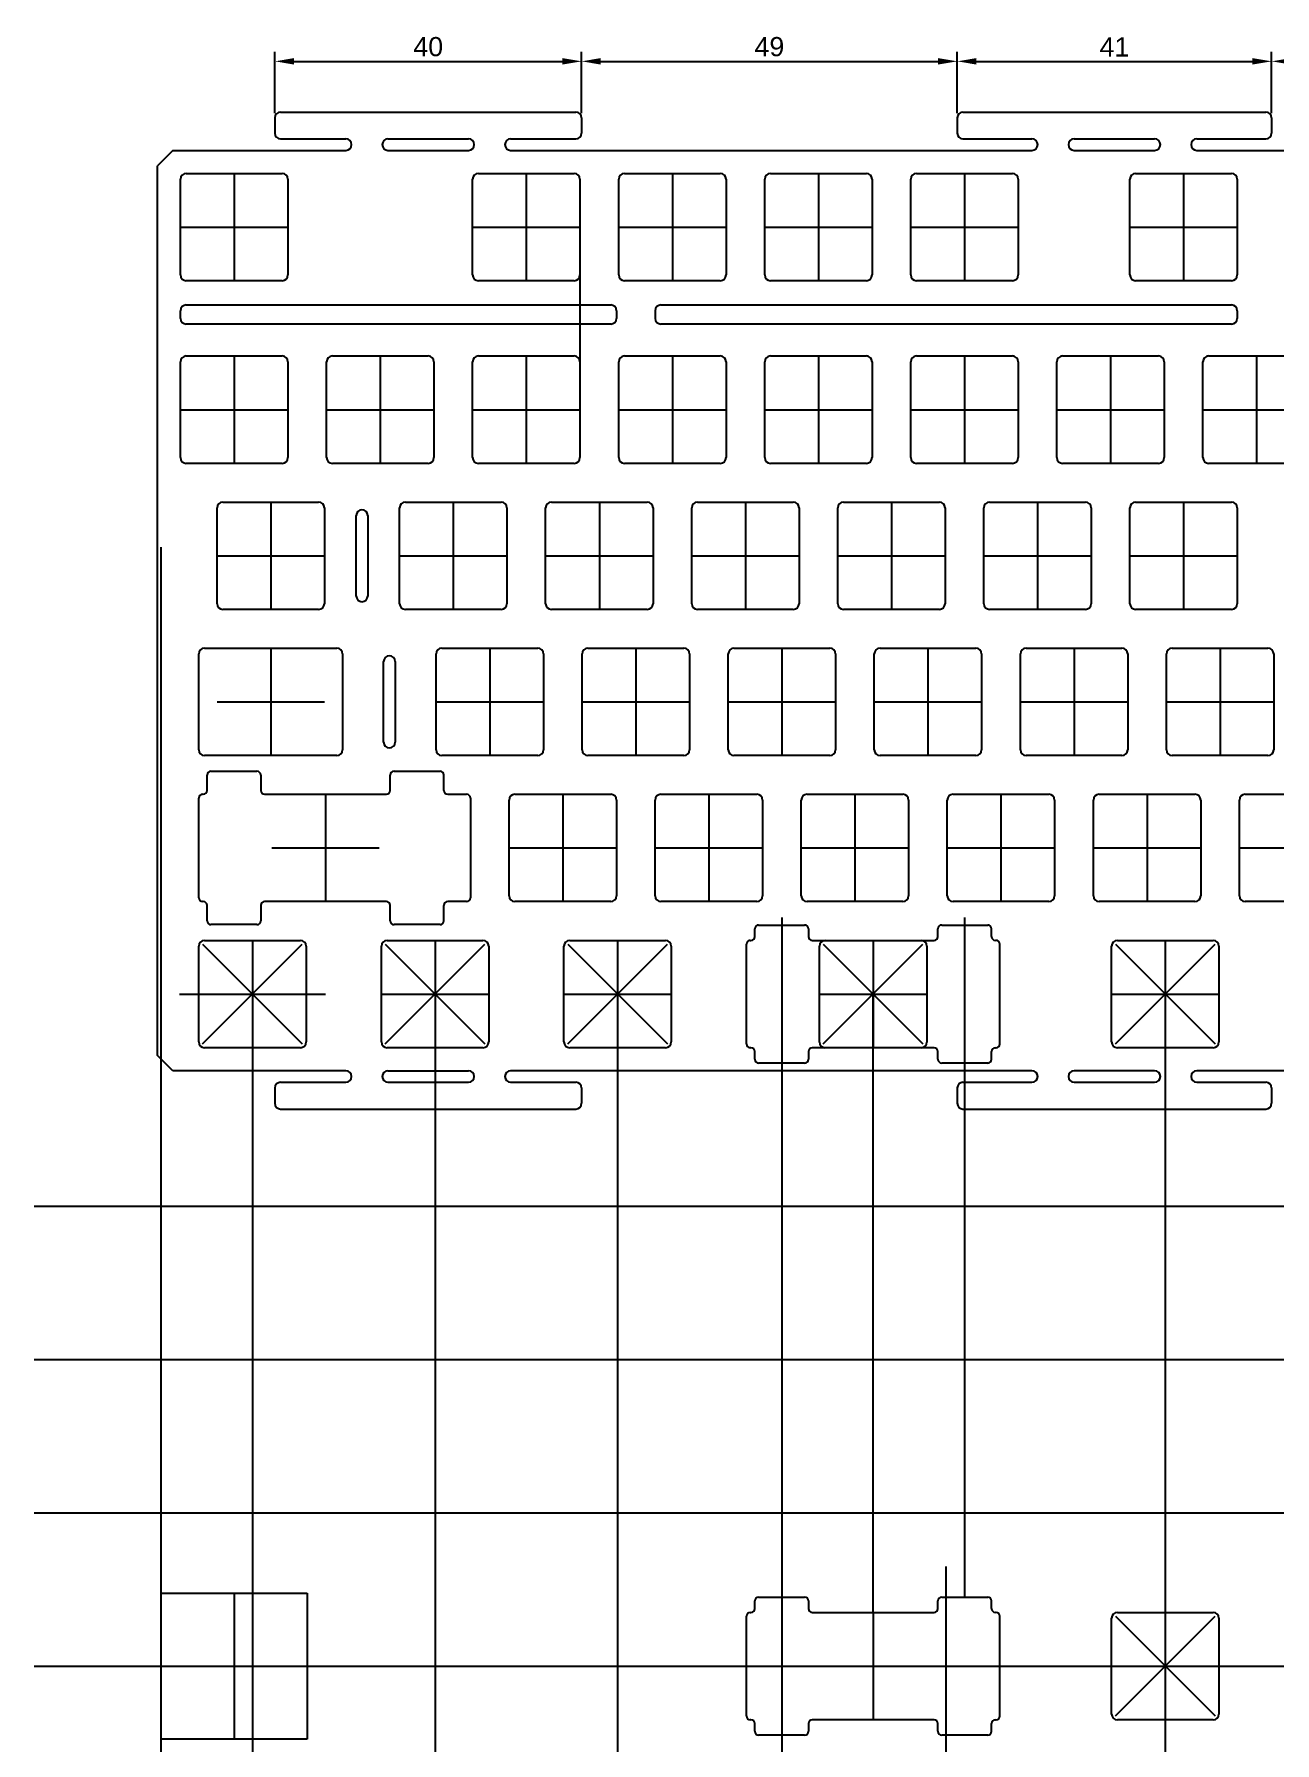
# Model space of a CAD drawing. Header units: millimetres. Extents: x 474 to 1639, y -476 to 312.
# Drawn here: x 473.9 to 635.7, y -197.7 to 25.2 of the extents above; entities that cross this region are included whole.
import ezdxf

# ---------------------------------------------------------------- set-up
doc = ezdxf.new("R2010")
doc.units = ezdxf.units.MM
doc.styles.get("Standard").update_dxf_attribs({"font": 'arial.ttf'})
doc.dimstyles.new('ISO-25', dxfattribs={"dimtxt": 2.5, "dimasz": 2.5, "dimexe": 1.25, "dimexo": 0.625, "dimtad": 1, "dimtxsty": 'Standard', "dimcen": 2.5, "dimadec": 0, "dimazin": 0, "dimtfac": 1, "dimtmove": 0, "dimatfit": 3, "dimfxl": 1, "dimarcsym": 0})

# ---------------------------------------------------------------- blocks, each defined once
blk = doc.blocks.new('*D42')
at = {"color": 0, "lineweight": -2, "transparency": 16777216}
for p, q in [((505.31, 14.87), (505.31, 22.86)), ((545.31, 14.87), (545.31, 22.86)), ((507.81, 21.61), (542.81, 21.61))]:
    blk.add_line(p, q, dxfattribs=at)
at = {"color": 0, "transparency": 16777216}
for points in [[(507.81, 22.03), (507.81, 21.19), (505.31, 21.61)], [(542.81, 22.03), (542.81, 21.19), (545.31, 21.61)]]:
    blk.add_solid(points, dxfattribs=at)
at = {"layer": 'Defpoints', "color": 0, "transparency": 16777216}
for p in [(545.31, 21.61), (505.31, 14.25), (545.31, 14.25)]:
    blk.add_point(p, dxfattribs=at)
at = {"color": 0, "transparency": 16777216, "insert": (525.31, 23.51), "char_height": 2.5, "attachment_point": 5}
blk.add_mtext('40', dxfattribs=at)
blk = doc.blocks.new('*D43')
at = {"color": 0, "lineweight": -2, "transparency": 16777216}
for p, q in [((545.31, 14.88), (545.31, 22.86)), ((594.31, 14.88), (594.31, 22.86)), ((547.81, 21.61), (591.81, 21.61))]:
    blk.add_line(p, q, dxfattribs=at)
at = {"color": 0, "transparency": 16777216}
for points in [[(547.81, 22.03), (547.81, 21.19), (545.31, 21.61)], [(591.81, 22.03), (591.81, 21.19), (594.31, 21.61)]]:
    blk.add_solid(points, dxfattribs=at)
at = {"layer": 'Defpoints', "color": 0, "transparency": 16777216}
for p in [(594.31, 21.61), (545.31, 14.25), (594.31, 14.25)]:
    blk.add_point(p, dxfattribs=at)
at = {"color": 0, "transparency": 16777216, "insert": (569.81, 23.51), "char_height": 2.5, "attachment_point": 5}
blk.add_mtext('49', dxfattribs=at)
blk = doc.blocks.new('*D44')
at = {"color": 0, "lineweight": -2, "transparency": 16777216}
for p, q in [((594.31, 14.87), (594.31, 22.86)), ((635.31, 14.87), (635.31, 22.86)), ((596.81, 21.61), (632.81, 21.61))]:
    blk.add_line(p, q, dxfattribs=at)
at = {"color": 0, "transparency": 16777216}
for points in [[(596.81, 22.03), (596.81, 21.19), (594.31, 21.61)], [(632.81, 22.03), (632.81, 21.19), (635.31, 21.61)]]:
    blk.add_solid(points, dxfattribs=at)
at = {"layer": 'Defpoints', "color": 0, "transparency": 16777216}
for p in [(635.31, 21.61), (594.31, 14.25), (635.31, 14.25)]:
    blk.add_point(p, dxfattribs=at)
at = {"color": 0, "transparency": 16777216, "insert": (614.81, 23.49), "char_height": 2.5, "attachment_point": 5}
blk.add_mtext('41', dxfattribs=at)
blk = doc.blocks.new('*D45')
at = {"color": 0, "lineweight": -2, "transparency": 16777216}
for p, q in [((635.31, 14.87), (635.31, 22.86)), ((693.31, 14.87), (693.31, 22.86)), ((637.81, 21.61), (690.81, 21.61))]:
    blk.add_line(p, q, dxfattribs=at)
at = {"color": 0, "transparency": 16777216}
for points in [[(637.81, 22.03), (637.81, 21.19), (635.31, 21.61)], [(690.81, 22.03), (690.81, 21.19), (693.31, 21.61)]]:
    blk.add_solid(points, dxfattribs=at)
at = {"layer": 'Defpoints', "color": 0, "transparency": 16777216}
for p in [(693.31, 21.61), (635.31, 14.25), (693.31, 14.25)]:
    blk.add_point(p, dxfattribs=at)
at = {"color": 0, "transparency": 16777216, "insert": (664.31, 23.51), "char_height": 2.5, "attachment_point": 5}
blk.add_mtext('58', dxfattribs=at)

msp = doc.modelspace()

# ---------------------------------------------------------------- linework, layer by layer
for p, q in [((505.30625, 14.25), (505.30625, 12.25)), ((506.05625, 15), (544.55625, 15)), ((545.30625, 14.25), (545.30625, 12.25)), ((594.30625, 14.25), (594.30625, 12.25)), ((595.05625, 15), (634.55625, 15)), ((635.30625, 14.25), (635.30625, 12.25)), ((506.05625, 11.5), (514.55625, 11.5)), ((520.05625, 11.5), (530.55625, 11.5)), ((536.05625, 11.5), (544.55625, 11.5)), ((595.05625, 11.5), (604.05625, 11.5)), ((609.55625, 11.5), (620.05625, 11.5)), ((609.55625, 11.5), (620.05625, 11.5)), ((625.55625, 11.5), (634.55625, 11.5)), ((492, 10), (490, 8)), ((492, 10), (514.55625, 10)), ((520.05625, 10), (530.55625, 10)), ((536.05625, 10), (604.05625, 10)), ((609.55625, 10), (620.05625, 10)), ((609.55625, 10), (620.05625, 10)), ((625.55625, 10), (703.05625, 10)), ((490, -108.0125), (490, 8)), ((492, -110.0125), (490, -108.0125)), ((574.40575, -109.0125), (568.40575, -109.0125)), ((598.28175, -109.0125), (592.28175, -109.0125)), ((514.55625, -110.0125), (492, -110.0125)), ((520.05625, -110.0125), (530.55625, -110.0125)), ((604.05625, -110.0125), (536.05625, -110.0125)), ((620.05625, -110.0125), (609.55625, -110.0125)), ((703.05625, -110.0125), (625.55625, -110.0125)), ((505.30625, -112.2625), (505.30625, -114.2625)), ((506.05625, -111.5125), (514.55625, -111.5125)), ((520.05625, -111.5125), (530.55625, -111.5125)), ((536.05625, -111.5125), (544.55625, -111.5125)), ((545.30625, -112.2625), (545.30625, -114.2625)), ((594.30625, -112.2625), (594.30625, -114.2625)), ((595.05625, -111.5125), (604.05625, -111.5125)), ((609.55625, -111.5125), (620.05625, -111.5125)), ((609.55625, -111.5125), (620.05625, -111.5125)), ((625.55625, -111.5125), (634.55625, -111.5125)), ((635.30625, -112.2625), (635.30625, -114.2625)), ((506.05625, -115.0125), (544.55625, -115.0125)), ((595.05625, -115.0125), (634.55625, -115.0125))]:
    msp.add_line(p, q)
at = {"color": 4}
for p, q in [((493.75, 7), (506.25, 7)), ((531.85, 7), (544.35, 7)), ((550.9, 7), (563.4, 7)), ((569.95, 7), (582.45, 7)), ((589, 7), (601.5, 7)), ((617.575, 7), (630.075, 7)), ((493, -6.25), (493, 6.25)), ((507, 6.25), (507, -6.25)), ((531.1, -6.25), (531.1, 6.25)), ((545.1, 6.25), (545.1, -6.25)), ((550.15, -6.25), (550.15, 6.25)), ((564.15, 6.25), (564.15, -6.25)), ((569.2, -6.25), (569.2, 6.25)), ((583.2, 6.25), (583.2, -6.25)), ((588.25, -6.25), (588.25, 6.25)), ((602.25, 6.25), (602.25, -6.25)), ((616.825, -6.25), (616.825, 6.25)), ((630.825, 6.25), (630.825, -6.25)), ((545.1, -6.25), (545.1, -17.5625)), ((506.25, -7), (493.75, -7)), ((544.35, -7), (531.85, -7)), ((563.4, -7), (550.9, -7)), ((582.45, -7), (569.95, -7)), ((601.5, -7), (589, -7)), ((630.075, -7), (617.575, -7)), ((493, -11.90625), (493, -10.90625)), ((493.75, -10.15625), (515.67625, -10.15625)), ((515.67625, -10.15625), (549.1125, -10.15625)), ((549.8625, -10.90625), (549.8625, -11.90625)), ((554.9125, -10.90625), (554.9125, -11.90625)), ((555.6625, -10.15625), (596.63875, -10.15625)), ((596.63875, -10.15625), (630.075, -10.15625)), ((630.825, -10.90625), (630.825, -11.90625)), ((549.1125, -12.65625), (493.75, -12.65625)), ((630.075, -12.65625), (555.6625, -12.65625)), ((493, -30.0625), (493, -17.5625)), ((493.75, -16.8125), (506.25, -16.8125)), ((507, -17.5625), (507, -30.0625)), ((512.05, -30.0625), (512.05, -17.5625)), ((512.8, -16.8125), (525.3, -16.8125)), ((526.05, -17.5625), (526.05, -30.0625)), ((531.1, -30.0625), (531.1, -17.5625)), ((531.85, -16.8125), (544.35, -16.8125)), ((545.1, -17.5625), (545.1, -30.0625)), ((550.15, -30.0625), (550.15, -17.5625)), ((550.9, -16.8125), (563.4, -16.8125)), ((564.15, -17.5625), (564.15, -30.0625)), ((569.2, -30.0625), (569.2, -17.5625)), ((569.95, -16.8125), (582.45, -16.8125)), ((583.2, -17.5625), (583.2, -30.0625)), ((588.25, -30.0625), (588.25, -17.5625)), ((589, -16.8125), (601.5, -16.8125)), ((602.25, -17.5625), (602.25, -30.0625)), ((607.3, -30.0625), (607.3, -17.5625)), ((608.05, -16.8125), (620.55, -16.8125)), ((621.3, -17.5625), (621.3, -30.0625)), ((626.35, -30.0625), (626.35, -17.5625)), ((627.1, -16.8125), (639.6, -16.8125)), ((506.25, -30.8125), (493.75, -30.8125)), ((525.3, -30.8125), (512.8, -30.8125)), ((544.35, -30.8125), (531.85, -30.8125)), ((563.4, -30.8125), (550.9, -30.8125)), ((582.45, -30.8125), (569.95, -30.8125)), ((601.5, -30.8125), (589, -30.8125)), ((620.55, -30.8125), (608.05, -30.8125)), ((639.6, -30.8125), (627.1, -30.8125)), ((497.7625, -49.1125), (497.7625, -36.6125)), ((498.5125, -35.8625), (511.0125, -35.8625)), ((511.7625, -36.6125), (511.7625, -49.1125)), ((515.91875, -48.1125), (515.91875, -37.6125)), ((517.41875, -37.6125), (517.41875, -48.1125)), ((521.575, -49.1125), (521.575, -36.6125)), ((522.325, -35.8625), (534.825, -35.8625)), ((535.575, -36.6125), (535.575, -49.1125)), ((540.625, -49.1125), (540.625, -36.6125)), ((541.375, -35.8625), (553.875, -35.8625)), ((554.625, -36.6125), (554.625, -49.1125)), ((559.675, -49.1125), (559.675, -36.6125)), ((560.425, -35.8625), (572.925, -35.8625)), ((573.675, -36.6125), (573.675, -49.1125)), ((578.725, -49.1125), (578.725, -36.6125)), ((579.475, -35.8625), (591.975, -35.8625)), ((592.725, -36.6125), (592.725, -49.1125)), ((597.775, -49.1125), (597.775, -36.6125)), ((598.525, -35.8625), (611.025, -35.8625)), ((611.775, -36.6125), (611.775, -49.1125)), ((616.825, -49.1125), (616.825, -36.6125)), ((617.575, -35.8625), (630.075, -35.8625)), ((630.825, -36.6125), (630.825, -49.1125)), ((511.0125, -49.8625), (498.5125, -49.8625)), ((534.825, -49.8625), (522.325, -49.8625)), ((553.875, -49.8625), (541.375, -49.8625)), ((572.925, -49.8625), (560.425, -49.8625)), ((591.975, -49.8625), (579.475, -49.8625)), ((611.025, -49.8625), (598.525, -49.8625)), ((630.075, -49.8625), (617.575, -49.8625)), ((495.38125, -68.1625), (495.38125, -55.6625)), ((496.13125, -54.9125), (513.39375, -54.9125)), ((514.14375, -55.6625), (514.14375, -68.1625)), ((526.3375, -68.1625), (526.3375, -55.6625)), ((527.0875, -54.9125), (539.5875, -54.9125)), ((540.3375, -55.6625), (540.3375, -68.1625)), ((545.3875, -68.1625), (545.3875, -55.6625)), ((546.1375, -54.9125), (558.6375, -54.9125)), ((559.3875, -55.6625), (559.3875, -68.1625)), ((564.4375, -68.1625), (564.4375, -55.6625)), ((565.1875, -54.9125), (577.6875, -54.9125)), ((578.4375, -55.6625), (578.4375, -68.1625)), ((583.4875, -68.1625), (583.4875, -55.6625)), ((584.2375, -54.9125), (596.7375, -54.9125)), ((597.4875, -55.6625), (597.4875, -68.1625)), ((602.5375, -68.1625), (602.5375, -55.6625)), ((603.2875, -54.9125), (615.7875, -54.9125)), ((616.5375, -55.6625), (616.5375, -68.1625)), ((621.5875, -68.1625), (621.5875, -55.6625)), ((622.3375, -54.9125), (634.8375, -54.9125)), ((635.5875, -55.6625), (635.5875, -68.1625)), ((519.490625, -67.1625), (519.490625, -56.6625)), ((520.990625, -56.6625), (520.990625, -67.1625)), ((513.39375, -68.9125), (496.13125, -68.9125)), ((539.5875, -68.9125), (527.0875, -68.9125)), ((558.6375, -68.9125), (546.1375, -68.9125)), ((577.6875, -68.9125), (565.1875, -68.9125)), ((596.7375, -68.9125), (584.2375, -68.9125)), ((615.7875, -68.9125), (603.2875, -68.9125)), ((634.8375, -68.9125), (622.3375, -68.9125)), ((496.96825, -70.9625), (502.96825, -70.9625)), ((520.84425, -70.9625), (526.84425, -70.9625)), ((496.46825, -73.4625), (496.46825, -71.4625)), ((503.46825, -71.4625), (503.46825, -73.4625)), ((520.34425, -73.4625), (520.34425, -71.4625)), ((527.34425, -73.4625), (527.34425, -71.4625)), ((495.38125, -87.4625), (495.38125, -74.4625)), ((495.88125, -73.9625), (495.96825, -73.9625)), ((503.96825, -73.9625), (519.84425, -73.9625)), ((527.84425, -73.9625), (530.3125, -73.9625)), ((530.8125, -74.4625), (530.8125, -87.4625)), ((535.8625, -87.2125), (535.8625, -74.7125)), ((536.6125, -73.9625), (549.1125, -73.9625)), ((549.8625, -74.7125), (549.8625, -87.2125)), ((554.9125, -87.2125), (554.9125, -74.7125)), ((555.6625, -73.9625), (568.1625, -73.9625)), ((568.9125, -74.7125), (568.9125, -87.2125)), ((573.9625, -87.2125), (573.9625, -74.7125)), ((574.7125, -73.9625), (587.2125, -73.9625)), ((587.9625, -74.7125), (587.9625, -87.2125)), ((593.0125, -87.2125), (593.0125, -74.7125)), ((593.7625, -73.9625), (606.2625, -73.9625)), ((607.0125, -74.7125), (607.0125, -87.2125)), ((612.0625, -87.2125), (612.0625, -74.7125)), ((612.8125, -73.9625), (625.3125, -73.9625)), ((626.0625, -74.7125), (626.0625, -87.2125)), ((631.1125, -87.2125), (631.1125, -74.7125)), ((631.8625, -73.9625), (644.3625, -73.9625)), ((495.96825, -87.9625), (495.88125, -87.9625)), ((496.46825, -90.4625), (496.46825, -88.4625)), ((503.46825, -88.4625), (503.46825, -90.4625)), ((519.84425, -87.9625), (503.96825, -87.9625)), ((520.34425, -90.4625), (520.34425, -88.4625)), ((527.34425, -90.4625), (527.34425, -88.4625)), ((530.3125, -87.9625), (527.84425, -87.9625)), ((549.1125, -87.9625), (536.6125, -87.9625)), ((568.1625, -87.9625), (555.6625, -87.9625)), ((587.2125, -87.9625), (574.7125, -87.9625)), ((606.2625, -87.9625), (593.7625, -87.9625)), ((625.3125, -87.9625), (612.8125, -87.9625)), ((644.3625, -87.9625), (631.8625, -87.9625)), ((502.96825, -90.9625), (496.96825, -90.9625)), ((526.84425, -90.9625), (520.84425, -90.9625)), ((568.40575, -91.0125), (574.40575, -91.0125)), ((592.28175, -91.0125), (598.28175, -91.0125)), ((496.13125, -93.0125), (508.63125, -93.0125)), ((519.94375, -93.0125), (532.44375, -93.0125)), ((543.75625, -93.0125), (556.25625, -93.0125)), ((566.81875, -106.5125), (566.81875, -93.5125)), ((567.31875, -93.0125), (567.40575, -93.0125)), ((567.90575, -92.5125), (567.90575, -91.5125)), ((574.90575, -91.5125), (574.90575, -92.5125)), ((575.40575, -93.0125), (591.28175, -93.0125)), ((577.09375, -93.018843), (589.59375, -93.018843)), ((591.78175, -92.5125), (591.78175, -91.5125)), ((598.78175, -92.5125), (598.78175, -91.5125)), ((599.36875, -93.0125), (599.28175, -93.0125)), ((599.86875, -106.5125), (599.86875, -93.5125)), ((615.19375, -93.0125), (627.69375, -93.0125)), ((615.19375, -93.0125), (627.69375, -93.0125)), ((495.38125, -106.2625), (495.38125, -93.7625)), ((509.38125, -93.7625), (509.38125, -106.2625)), ((519.19375, -106.2625), (519.19375, -93.7625)), ((533.19375, -93.7625), (533.19375, -106.2625)), ((543.00625, -106.2625), (543.00625, -93.7625)), ((557.00625, -93.7625), (557.00625, -106.2625)), ((576.34375, -106.268843), (576.34375, -93.768843)), ((590.34375, -93.768843), (590.34375, -106.268843)), ((614.44375, -106.2625), (614.44375, -93.7625)), ((614.44375, -106.2625), (614.44375, -93.7625)), ((628.44375, -93.7625), (628.44375, -106.2625)), ((628.44375, -93.7625), (628.44375, -106.2625)), ((508.63125, -107.0125), (496.13125, -107.0125)), ((532.44375, -107.0125), (519.94375, -107.0125)), ((556.25625, -107.0125), (543.75625, -107.0125)), ((567.40575, -107.0125), (567.31875, -107.0125)), ((567.90575, -108.5125), (567.90575, -107.5125)), ((574.90575, -107.5125), (574.90575, -108.5125)), ((591.28175, -107.0125), (575.40575, -107.0125)), ((589.59375, -107.018843), (577.09375, -107.018843)), ((591.78175, -108.5125), (591.78175, -107.5125)), ((598.78175, -108.5125), (598.78175, -107.5125)), ((599.28175, -107.0125), (599.36875, -107.0125)), ((627.69375, -107.0125), (615.19375, -107.0125)), ((627.69375, -107.0125), (615.19375, -107.0125)), ((567.90575, -180.151543), (567.90575, -179.151543)), ((568.40575, -178.651543), (574.40575, -178.651543)), ((574.90575, -179.151543), (574.90575, -180.151543)), ((591.78175, -180.151543), (591.78175, -179.151543)), ((592.28175, -178.651543), (598.28175, -178.651543)), ((598.78175, -180.151543), (598.78175, -179.151543)), ((566.81875, -194.151543), (566.81875, -181.151543)), ((567.31875, -180.651543), (567.40575, -180.651543)), ((575.40575, -180.651543), (591.28175, -180.651543)), ((599.36875, -180.651543), (599.28175, -180.651543)), ((599.86875, -194.151543), (599.86875, -181.151543)), ((614.44375, -193.901543), (614.44375, -181.401543)), ((615.19375, -180.651543), (627.69375, -180.651543)), ((628.44375, -181.401543), (628.44375, -193.901543)), ((567.40575, -194.651543), (567.31875, -194.651543)), ((567.90575, -196.151543), (567.90575, -195.151543)), ((574.90575, -195.151543), (574.90575, -196.151543)), ((591.28175, -194.651543), (575.40575, -194.651543)), ((591.78175, -196.151543), (591.78175, -195.151543)), ((598.78175, -196.151543), (598.78175, -195.151543)), ((599.28175, -194.651543), (599.36875, -194.651543)), ((627.69375, -194.651543), (615.19375, -194.651543)), ((574.40575, -196.651543), (568.40575, -196.651543)), ((598.28175, -196.651543), (592.28175, -196.651543))]:
    msp.add_line(p, q, dxfattribs=at)
at = {"color": 1}
for p, q in [((500, 7), (500, -7)), ((538.1, 7), (538.1, -7)), ((557.15, 7), (557.15, -7)), ((576.2, 7), (576.2, -7)), ((595.25, 7), (595.25, -7)), ((623.825, 7), (623.825, -7)), ((493, 0), (507, 0)), ((531.1, 0), (545.1, 0)), ((550.15, 0), (564.15, 0)), ((569.2, 0), (583.2, 0)), ((588.25, 0), (602.25, 0)), ((616.825, 0), (630.825, 0)), ((500, -16.8125), (500, -30.8125)), ((519.05, -16.8125), (519.05, -30.8125)), ((538.1, -16.8125), (538.1, -30.8125)), ((557.15, -16.8125), (557.15, -30.8125)), ((576.2, -16.8125), (576.2, -30.8125)), ((595.25, -16.8125), (595.25, -30.8125)), ((614.3, -16.8125), (614.3, -30.8125)), ((633.35, -16.8125), (633.35, -30.8125)), ((493, -23.8125), (507, -23.8125)), ((512.05, -23.8125), (526.05, -23.8125)), ((531.1, -23.8125), (545.1, -23.8125)), ((550.15, -23.8125), (564.15, -23.8125)), ((569.2, -23.8125), (583.2, -23.8125)), ((588.25, -23.8125), (602.25, -23.8125)), ((607.3, -23.8125), (621.3, -23.8125)), ((626.35, -23.8125), (640.35, -23.8125)), ((504.7625, -35.8625), (504.7625, -49.8625)), ((528.575, -35.8625), (528.575, -49.8625)), ((547.625, -35.8625), (547.625, -49.8625)), ((566.675, -35.8625), (566.675, -49.8625)), ((585.725, -35.8625), (585.725, -49.8625)), ((604.775, -35.8625), (604.775, -49.8625)), ((623.825, -35.8625), (623.825, -49.8625)), ((497.7625, -42.8625), (511.7625, -42.8625)), ((521.575, -42.8625), (535.575, -42.8625)), ((540.625, -42.8625), (554.625, -42.8625)), ((559.675, -42.8625), (573.675, -42.8625)), ((578.725, -42.8625), (592.725, -42.8625)), ((597.775, -42.8625), (611.775, -42.8625)), ((616.825, -42.8625), (630.825, -42.8625)), ((504.7625, -54.9125), (504.7625, -68.9125)), ((533.3375, -54.9125), (533.3375, -68.9125)), ((552.3875, -54.9125), (552.3875, -68.9125)), ((571.4375, -54.9125), (571.4375, -68.9125)), ((590.4875, -54.9125), (590.4875, -68.9125)), ((609.5375, -54.9125), (609.5375, -68.9125)), ((628.5875, -54.9125), (628.5875, -68.9125)), ((497.7625, -61.9125), (511.7625, -61.9125)), ((526.3375, -61.9125), (540.3375, -61.9125)), ((545.3875, -61.9125), (559.3875, -61.9125)), ((564.4375, -61.9125), (578.4375, -61.9125)), ((583.4875, -61.9125), (597.4875, -61.9125)), ((602.5375, -61.9125), (616.5375, -61.9125)), ((621.5875, -61.9125), (635.5875, -61.9125)), ((511.90625, -73.9625), (511.90625, -87.9625)), ((542.8625, -73.9625), (542.8625, -87.9625)), ((561.9125, -73.9625), (561.9125, -87.9625)), ((580.9625, -73.9625), (580.9625, -87.9625)), ((600.0125, -73.9625), (600.0125, -87.9625)), ((619.0625, -73.9625), (619.0625, -87.9625)), ((504.90625, -80.9625), (518.90625, -80.9625)), ((535.8625, -80.9625), (549.8625, -80.9625)), ((554.9125, -80.9625), (568.9125, -80.9625)), ((573.9625, -80.9625), (587.9625, -80.9625)), ((593.0125, -80.9625), (607.0125, -80.9625)), ((612.0625, -80.9625), (626.0625, -80.9625)), ((631.1125, -80.9625), (645.1125, -80.9625)), ((502.38125, -93.0125), (502.38125, -107.0125)), ((526.19375, -93.0125), (526.19375, -107.0125)), ((550.00625, -93.0125), (550.00625, -107.0125)), ((583.34375, -93.0125), (583.34375, -107.0125)), ((583.34375, -93.018843), (583.34375, -107.018843)), ((621.44375, -93.0125), (621.44375, -107.0125)), ((621.44375, -93.0125), (621.44375, -107.0125)), ((495.38125, -100.0125), (509.38125, -100.0125)), ((519.19375, -100.0125), (533.19375, -100.0125)), ((543.00625, -100.0125), (557.00625, -100.0125)), ((576.34375, -100.0125), (590.34375, -100.0125)), ((576.34375, -100.018843), (590.34375, -100.018843)), ((614.44375, -100.0125), (628.44375, -100.0125)), ((614.44375, -100.0125), (628.44375, -100.0125)), ((592.86875, -348.438588), (592.86875, -174.651543)), ((583.34375, -180.651543), (583.34375, -194.651543)), ((621.44375, -180.651543), (621.44375, -194.651543)), ((576.34375, -187.651543), (590.34375, -187.651543)), ((614.44375, -187.651543), (628.44375, -187.651543))]:
    msp.add_line(p, q, dxfattribs=at)
at = {"color": 2}
for p, q in [((490.475, -443.757804), (490.475, -41.736331)), ((495.88125, -93.5125), (508.88125, -106.5125)), ((495.88125, -106.5125), (508.88125, -93.5125)), ((519.69375, -93.5125), (532.69375, -106.5125)), ((519.69375, -106.5125), (532.69375, -93.5125)), ((543.50625, -93.5125), (556.50625, -106.5125)), ((543.50625, -106.5125), (556.50625, -93.5125)), ((576.840578, -93.515672), (589.840578, -106.515672)), ((576.840578, -106.515672), (589.840578, -93.515672)), ((614.94375, -93.5125), (627.94375, -106.5125)), ((614.94375, -106.5125), (627.94375, -93.5125)), ((614.94375, -93.5125), (627.94375, -106.5125)), ((614.94375, -106.5125), (627.94375, -93.5125)), ((502.38125, -95.565102), (502.38125, -282.227576)), ((526.19375, -95.565102), (526.19375, -282.227576)), ((550.00625, -95.565102), (550.00625, -282.227576)), ((492.85625, -100.0125), (511.90625, -100.0125)), ((473.909511, -127.651543), (834.088327, -127.651543)), ((473.909511, -147.651543), (834.088327, -147.651543)), ((473.909511, -167.651543), (834.088327, -167.651543)), ((490.475, -178.126543), (509.525, -178.126543)), ((490.475, -197.176543), (490.475, -178.126543)), ((500, -178.126543), (500, -197.176543)), ((509.525, -178.126543), (509.525, -197.176543)), ((614.94375, -181.151543), (627.94375, -194.151543)), ((614.94375, -194.151543), (627.94375, -181.151543)), ((473.909511, -187.651543), (834.088327, -187.651543)), ((490.475, -187.651543), (509.525, -187.651543)), ((509.525, -197.176543), (490.475, -197.176543))]:
    msp.add_line(p, q, dxfattribs=at)
at = {"color": 5}
for p, q in [((571.44375, -90.0125), (571.44375, -301.277576)), ((595.28175, -178.651543), (595.28175, -90.0125)), ((621.44375, -95.565102), (621.44375, -282.227576)), ((583.34375, -180.651543), (583.34375, -100.0125))]:
    msp.add_line(p, q, dxfattribs=at)
for centre, radius, start, end in [((506.05625, 14.25), 0.75, 90, 180), ((544.55625, 14.25), 0.75, 0, 90), ((595.05625, 14.25), 0.75, 90, 180), ((634.55625, 14.25), 0.75, 360, 90), ((506.05625, 12.25), 0.75, 180, 270), ((514.55625, 10.75), 0.75, 270, 90), ((520.05625, 10.75), 0.75, 90, 270), ((530.55625, 10.75), 0.75, 270, 90), ((536.05625, 10.75), 0.75, 90, 270), ((544.55625, 12.25), 0.75, 270, 0), ((595.05625, 12.25), 0.75, 180, 270), ((604.05625, 10.75), 0.75, 270, 90), ((609.55625, 10.75), 0.75, 90, 270), ((620.05625, 10.75), 0.75, 270, 90), ((625.55625, 10.75), 0.75, 90, 270), ((634.55625, 12.25), 0.75, 270, 360), ((568.40575, -108.5125), 0.5, 180, 270), ((574.40575, -108.5125), 0.5, 270, 0), ((592.28175, -108.5125), 0.5, 180, 270), ((598.28175, -108.5125), 0.5, 270, 0), ((514.55625, -110.7625), 0.75, 270, 90), ((520.05625, -110.7625), 0.75, 90, 270), ((530.55625, -110.7625), 0.75, 270, 90), ((536.05625, -110.7625), 0.75, 90, 270), ((604.05625, -110.7625), 0.75, 270, 90), ((609.55625, -110.7625), 0.75, 90, 270), ((620.05625, -110.7625), 0.75, 270, 90), ((625.55625, -110.7625), 0.75, 90, 270), ((506.05625, -112.2625), 0.75, 90, 180), ((544.55625, -112.2625), 0.75, 0, 90), ((595.05625, -112.2625), 0.75, 90, 180), ((634.55625, -112.2625), 0.75, 360, 90), ((506.05625, -114.2625), 0.75, 180, 270), ((544.55625, -114.2625), 0.75, 270, 0), ((595.05625, -114.2625), 0.75, 180, 270), ((634.55625, -114.2625), 0.75, 270, 360)]:
    msp.add_arc(centre, radius, start, end)
at = {"color": 4}
for centre, radius, start, end in [((493.75, 6.25), 0.75, 90, 180), ((506.25, 6.25), 0.75, 0, 90), ((531.85, 6.25), 0.75, 90, 180), ((544.35, 6.25), 0.75, 0, 90), ((550.9, 6.25), 0.75, 90, 180), ((563.4, 6.25), 0.75, 0, 90), ((569.95, 6.25), 0.75, 90, 180), ((582.45, 6.25), 0.75, 0, 90), ((589, 6.25), 0.75, 90, 180), ((601.5, 6.25), 0.75, 0, 90), ((617.575, 6.25), 0.75, 90, 180), ((630.075, 6.25), 0.75, 0, 90), ((493.75, -6.25), 0.75, 180, 270), ((506.25, -6.25), 0.75, 270, 0), ((531.85, -6.25), 0.75, 180, 270), ((544.35, -6.25), 0.75, 270, 0), ((550.9, -6.25), 0.75, 180, 270), ((563.4, -6.25), 0.75, 270, 0), ((569.95, -6.25), 0.75, 180, 270), ((582.45, -6.25), 0.75, 270, 0), ((589, -6.25), 0.75, 180, 270), ((601.5, -6.25), 0.75, 270, 0), ((617.575, -6.25), 0.75, 180, 270), ((630.075, -6.25), 0.75, 270, 0), ((493.75, -10.90625), 0.75, 90, 180), ((549.1125, -10.90625), 0.75, 0, 90), ((555.6625, -10.90625), 0.75, 90, 180), ((630.075, -10.90625), 0.75, 0, 90), ((493.75, -11.90625), 0.75, 180, 270), ((549.1125, -11.90625), 0.75, 270, 0), ((555.6625, -11.90625), 0.75, 180, 270), ((630.075, -11.90625), 0.75, 270, 0), ((493.75, -17.5625), 0.75, 90, 180), ((506.25, -17.5625), 0.75, 0, 90), ((512.8, -17.5625), 0.75, 90, 180), ((525.3, -17.5625), 0.75, 0, 90), ((531.85, -17.5625), 0.75, 90, 180), ((544.35, -17.5625), 0.75, 0, 90), ((550.9, -17.5625), 0.75, 90, 180), ((563.4, -17.5625), 0.75, 0, 90), ((569.95, -17.5625), 0.75, 90, 180), ((582.45, -17.5625), 0.75, 0, 90), ((589, -17.5625), 0.75, 90, 180), ((601.5, -17.5625), 0.75, 0, 90), ((608.05, -17.5625), 0.75, 90, 180), ((620.55, -17.5625), 0.75, 0, 90), ((627.1, -17.5625), 0.75, 90, 180), ((493.75, -30.0625), 0.75, 180, 270), ((506.25, -30.0625), 0.75, 270, 0), ((512.8, -30.0625), 0.75, 180, 270), ((525.3, -30.0625), 0.75, 270, 0), ((531.85, -30.0625), 0.75, 180, 270), ((544.35, -30.0625), 0.75, 270, 0), ((550.9, -30.0625), 0.75, 180, 270), ((563.4, -30.0625), 0.75, 270, 0), ((569.95, -30.0625), 0.75, 180, 270), ((582.45, -30.0625), 0.75, 270, 0), ((589, -30.0625), 0.75, 180, 270), ((601.5, -30.0625), 0.75, 270, 0), ((608.05, -30.0625), 0.75, 180, 270), ((620.55, -30.0625), 0.75, 270, 0), ((627.1, -30.0625), 0.75, 180, 270), ((498.5125, -36.6125), 0.75, 90, 180), ((511.0125, -36.6125), 0.75, 0, 90), ((516.66875, -37.6125), 0.75, 90, 180), ((516.66875, -37.6125), 0.75, 0, 90), ((522.325, -36.6125), 0.75, 90, 180), ((534.825, -36.6125), 0.75, 0, 90), ((541.375, -36.6125), 0.75, 90, 180), ((553.875, -36.6125), 0.75, 0, 90), ((560.425, -36.6125), 0.75, 90, 180), ((572.925, -36.6125), 0.75, 0, 90), ((579.475, -36.6125), 0.75, 90, 180), ((591.975, -36.6125), 0.75, 0, 90), ((598.525, -36.6125), 0.75, 90, 180), ((611.025, -36.6125), 0.75, 0, 90), ((617.575, -36.6125), 0.75, 90, 180), ((630.075, -36.6125), 0.75, 0, 90), ((516.66875, -48.1125), 0.75, 180, 270), ((516.66875, -48.1125), 0.75, 270, 0), ((498.5125, -49.1125), 0.75, 180, 270), ((511.0125, -49.1125), 0.75, 270, 0), ((522.325, -49.1125), 0.75, 180, 270), ((534.825, -49.1125), 0.75, 270, 0), ((541.375, -49.1125), 0.75, 180, 270), ((553.875, -49.1125), 0.75, 270, 0), ((560.425, -49.1125), 0.75, 180, 270), ((572.925, -49.1125), 0.75, 270, 0), ((579.475, -49.1125), 0.75, 180, 270), ((591.975, -49.1125), 0.75, 270, 0), ((598.525, -49.1125), 0.75, 180, 270), ((611.025, -49.1125), 0.75, 270, 0), ((617.575, -49.1125), 0.75, 180, 270), ((630.075, -49.1125), 0.75, 270, 0), ((496.13125, -55.6625), 0.75, 90, 180), ((513.39375, -55.6625), 0.75, 0, 90), ((527.0875, -55.6625), 0.75, 90, 180), ((539.5875, -55.6625), 0.75, 0, 90), ((546.1375, -55.6625), 0.75, 90, 180), ((558.6375, -55.6625), 0.75, 0, 90), ((565.1875, -55.6625), 0.75, 90, 180), ((577.6875, -55.6625), 0.75, 0, 90), ((584.2375, -55.6625), 0.75, 90, 180), ((596.7375, -55.6625), 0.75, 0, 90), ((603.2875, -55.6625), 0.75, 90, 180), ((615.7875, -55.6625), 0.75, 0, 90), ((622.3375, -55.6625), 0.75, 90, 180), ((634.8375, -55.6625), 0.75, 0, 90), ((520.240625, -56.6625), 0.75, 90, 180), ((520.240625, -56.6625), 0.75, 0, 90), ((496.13125, -68.1625), 0.75, 180, 270), ((513.39375, -68.1625), 0.75, 270, 0), ((520.240625, -67.1625), 0.75, 180, 270), ((520.240625, -67.1625), 0.75, 270, 0), ((527.0875, -68.1625), 0.75, 180, 270), ((539.5875, -68.1625), 0.75, 270, 0), ((546.1375, -68.1625), 0.75, 180, 270), ((558.6375, -68.1625), 0.75, 270, 0), ((565.1875, -68.1625), 0.75, 180, 270), ((577.6875, -68.1625), 0.75, 270, 0), ((584.2375, -68.1625), 0.75, 180, 270), ((596.7375, -68.1625), 0.75, 270, 0), ((603.2875, -68.1625), 0.75, 180, 270), ((615.7875, -68.1625), 0.75, 270, 0), ((622.3375, -68.1625), 0.75, 180, 270), ((634.8375, -68.1625), 0.75, 270, 0), ((496.96825, -71.4625), 0.5, 90, 180), ((502.96825, -71.4625), 0.5, 0, 90), ((520.84425, -71.4625), 0.5, 90, 180), ((526.84425, -71.4625), 0.5, 0, 90), ((495.96825, -73.4625), 0.5, 270, 0), ((503.96825, -73.4625), 0.5, 180, 270), ((519.84425, -73.4625), 0.5, 270, 0), ((527.84425, -73.4625), 0.5, 180, 270), ((495.88125, -74.4625), 0.5, 90, 180), ((530.3125, -74.4625), 0.5, 0, 90), ((536.6125, -74.7125), 0.75, 90, 180), ((549.1125, -74.7125), 0.75, 0, 90), ((555.6625, -74.7125), 0.75, 90, 180), ((568.1625, -74.7125), 0.75, 0, 90), ((574.7125, -74.7125), 0.75, 90, 180), ((587.2125, -74.7125), 0.75, 0, 90), ((593.7625, -74.7125), 0.75, 90, 180), ((606.2625, -74.7125), 0.75, 0, 90), ((612.8125, -74.7125), 0.75, 90, 180), ((625.3125, -74.7125), 0.75, 0, 90), ((631.8625, -74.7125), 0.75, 90, 180), ((495.88125, -87.4625), 0.5, 180, 270), ((495.96825, -88.4625), 0.5, 0, 90), ((503.96825, -88.4625), 0.5, 90, 180), ((519.84425, -88.4625), 0.5, 0, 90), ((527.84425, -88.4625), 0.5, 90, 180), ((530.3125, -87.4625), 0.5, 270, 0), ((536.6125, -87.2125), 0.75, 180, 270), ((549.1125, -87.2125), 0.75, 270, 0), ((555.6625, -87.2125), 0.75, 180, 270), ((568.1625, -87.2125), 0.75, 270, 0), ((574.7125, -87.2125), 0.75, 180, 270), ((587.2125, -87.2125), 0.75, 270, 0), ((593.7625, -87.2125), 0.75, 180, 270), ((606.2625, -87.2125), 0.75, 270, 0), ((612.8125, -87.2125), 0.75, 180, 270), ((625.3125, -87.2125), 0.75, 270, 0), ((631.8625, -87.2125), 0.75, 180, 270), ((496.96825, -90.4625), 0.5, 180, 270), ((502.96825, -90.4625), 0.5, 270, 0), ((520.84425, -90.4625), 0.5, 180, 270), ((526.84425, -90.4625), 0.5, 270, 0), ((568.40575, -91.5125), 0.5, 90, 180), ((574.40575, -91.5125), 0.5, 0, 90), ((592.28175, -91.5125), 0.5, 90, 180), ((598.28175, -91.5125), 0.5, 0, 90), ((496.13125, -93.7625), 0.75, 90, 180), ((508.63125, -93.7625), 0.75, 0, 90), ((519.94375, -93.7625), 0.75, 90, 180), ((532.44375, -93.7625), 0.75, 0, 90), ((543.75625, -93.7625), 0.75, 90, 180), ((556.25625, -93.7625), 0.75, 0, 90), ((567.31875, -93.5125), 0.5, 90, 180), ((567.40575, -92.5125), 0.5, 270, 0), ((575.40575, -92.5125), 0.5, 180, 270), ((577.09375, -93.768843), 0.75, 90, 180), ((589.59375, -93.768843), 0.75, 0, 90), ((591.28175, -92.5125), 0.5, 270, 0), ((599.28175, -92.5125), 0.5, 180, 270), ((599.36875, -93.5125), 0.5, 0, 90), ((615.19375, -93.7625), 0.75, 90, 180), ((615.19375, -93.7625), 0.75, 90, 180), ((627.69375, -93.7625), 0.75, 0, 90), ((627.69375, -93.7625), 0.75, 0, 90), ((496.13125, -106.2625), 0.75, 180, 270), ((508.63125, -106.2625), 0.75, 270, 0), ((519.94375, -106.2625), 0.75, 180, 270), ((532.44375, -106.2625), 0.75, 270, 0), ((543.75625, -106.2625), 0.75, 180, 270), ((556.25625, -106.2625), 0.75, 270, 0), ((567.31875, -106.5125), 0.5, 180, 270), ((577.09375, -106.268843), 0.75, 180, 270), ((589.59375, -106.268843), 0.75, 270, 0), ((599.36875, -106.5125), 0.5, 270, 0), ((615.19375, -106.2625), 0.75, 180, 270), ((615.19375, -106.2625), 0.75, 180, 270), ((627.69375, -106.2625), 0.75, 270, 0), ((627.69375, -106.2625), 0.75, 270, 0), ((567.40575, -107.5125), 0.5, 0, 90), ((575.40575, -107.5125), 0.5, 90, 180), ((591.28175, -107.5125), 0.5, 0, 90), ((599.28175, -107.5125), 0.5, 90, 180), ((567.40575, -180.151543), 0.5, 270, 0), ((568.40575, -179.151543), 0.5, 90, 180), ((574.40575, -179.151543), 0.5, 0, 90), ((575.40575, -180.151543), 0.5, 180, 270), ((591.28175, -180.151543), 0.5, 270, 0), ((592.28175, -179.151543), 0.5, 90, 180), ((598.28175, -179.151543), 0.5, 0, 90), ((599.28175, -180.151543), 0.5, 180, 270), ((567.31875, -181.151543), 0.5, 90, 180), ((599.36875, -181.151543), 0.5, 0, 90), ((615.19375, -181.401543), 0.75, 90, 180), ((627.69375, -181.401543), 0.75, 0, 90), ((567.31875, -194.151543), 0.5, 180, 270), ((567.40575, -195.151543), 0.5, 0, 90), ((575.40575, -195.151543), 0.5, 90, 180), ((591.28175, -195.151543), 0.5, 0, 90), ((599.28175, -195.151543), 0.5, 90, 180), ((599.36875, -194.151543), 0.5, 270, 0), ((615.19375, -193.901543), 0.75, 180, 270), ((627.69375, -193.901543), 0.75, 270, 0), ((568.40575, -196.151543), 0.5, 180, 270), ((574.40575, -196.151543), 0.5, 270, 0), ((592.28175, -196.151543), 0.5, 180, 270), ((598.28175, -196.151543), 0.5, 270, 0)]:
    msp.add_arc(centre, radius, start, end, dxfattribs=at)

# ---------------------------------------------------------------- dimensions: what is measured, and where the dimension line sits
for base, p1, p2, picture, middle in [((545.30625, 21.609722), (505.30625, 14.25), (545.30625, 14.25), '*D42', (525.30625, 23.511155)), ((594.30625, 21.609722), (545.30625, 14.25), (594.30625, 14.25), '*D43', (569.80625, 23.511155)), ((635.30625, 21.609722), (594.30625, 14.25), (635.30625, 14.25), '*D44', (614.80625, 23.489838)), ((693.30625, 21.609722), (635.30625, 14.25), (693.30625, 14.25), '*D45', (664.30625, 23.511155))]:
    dim = msp.add_linear_dim(base=base, p1=p1, p2=p2, dimstyle='ISO-25', dxfattribs=at)
    dim.commit()
    dim.dimension.update_dxf_attribs({"geometry": picture, "text_midpoint": middle})

doc.saveas('drawing.dxf')
